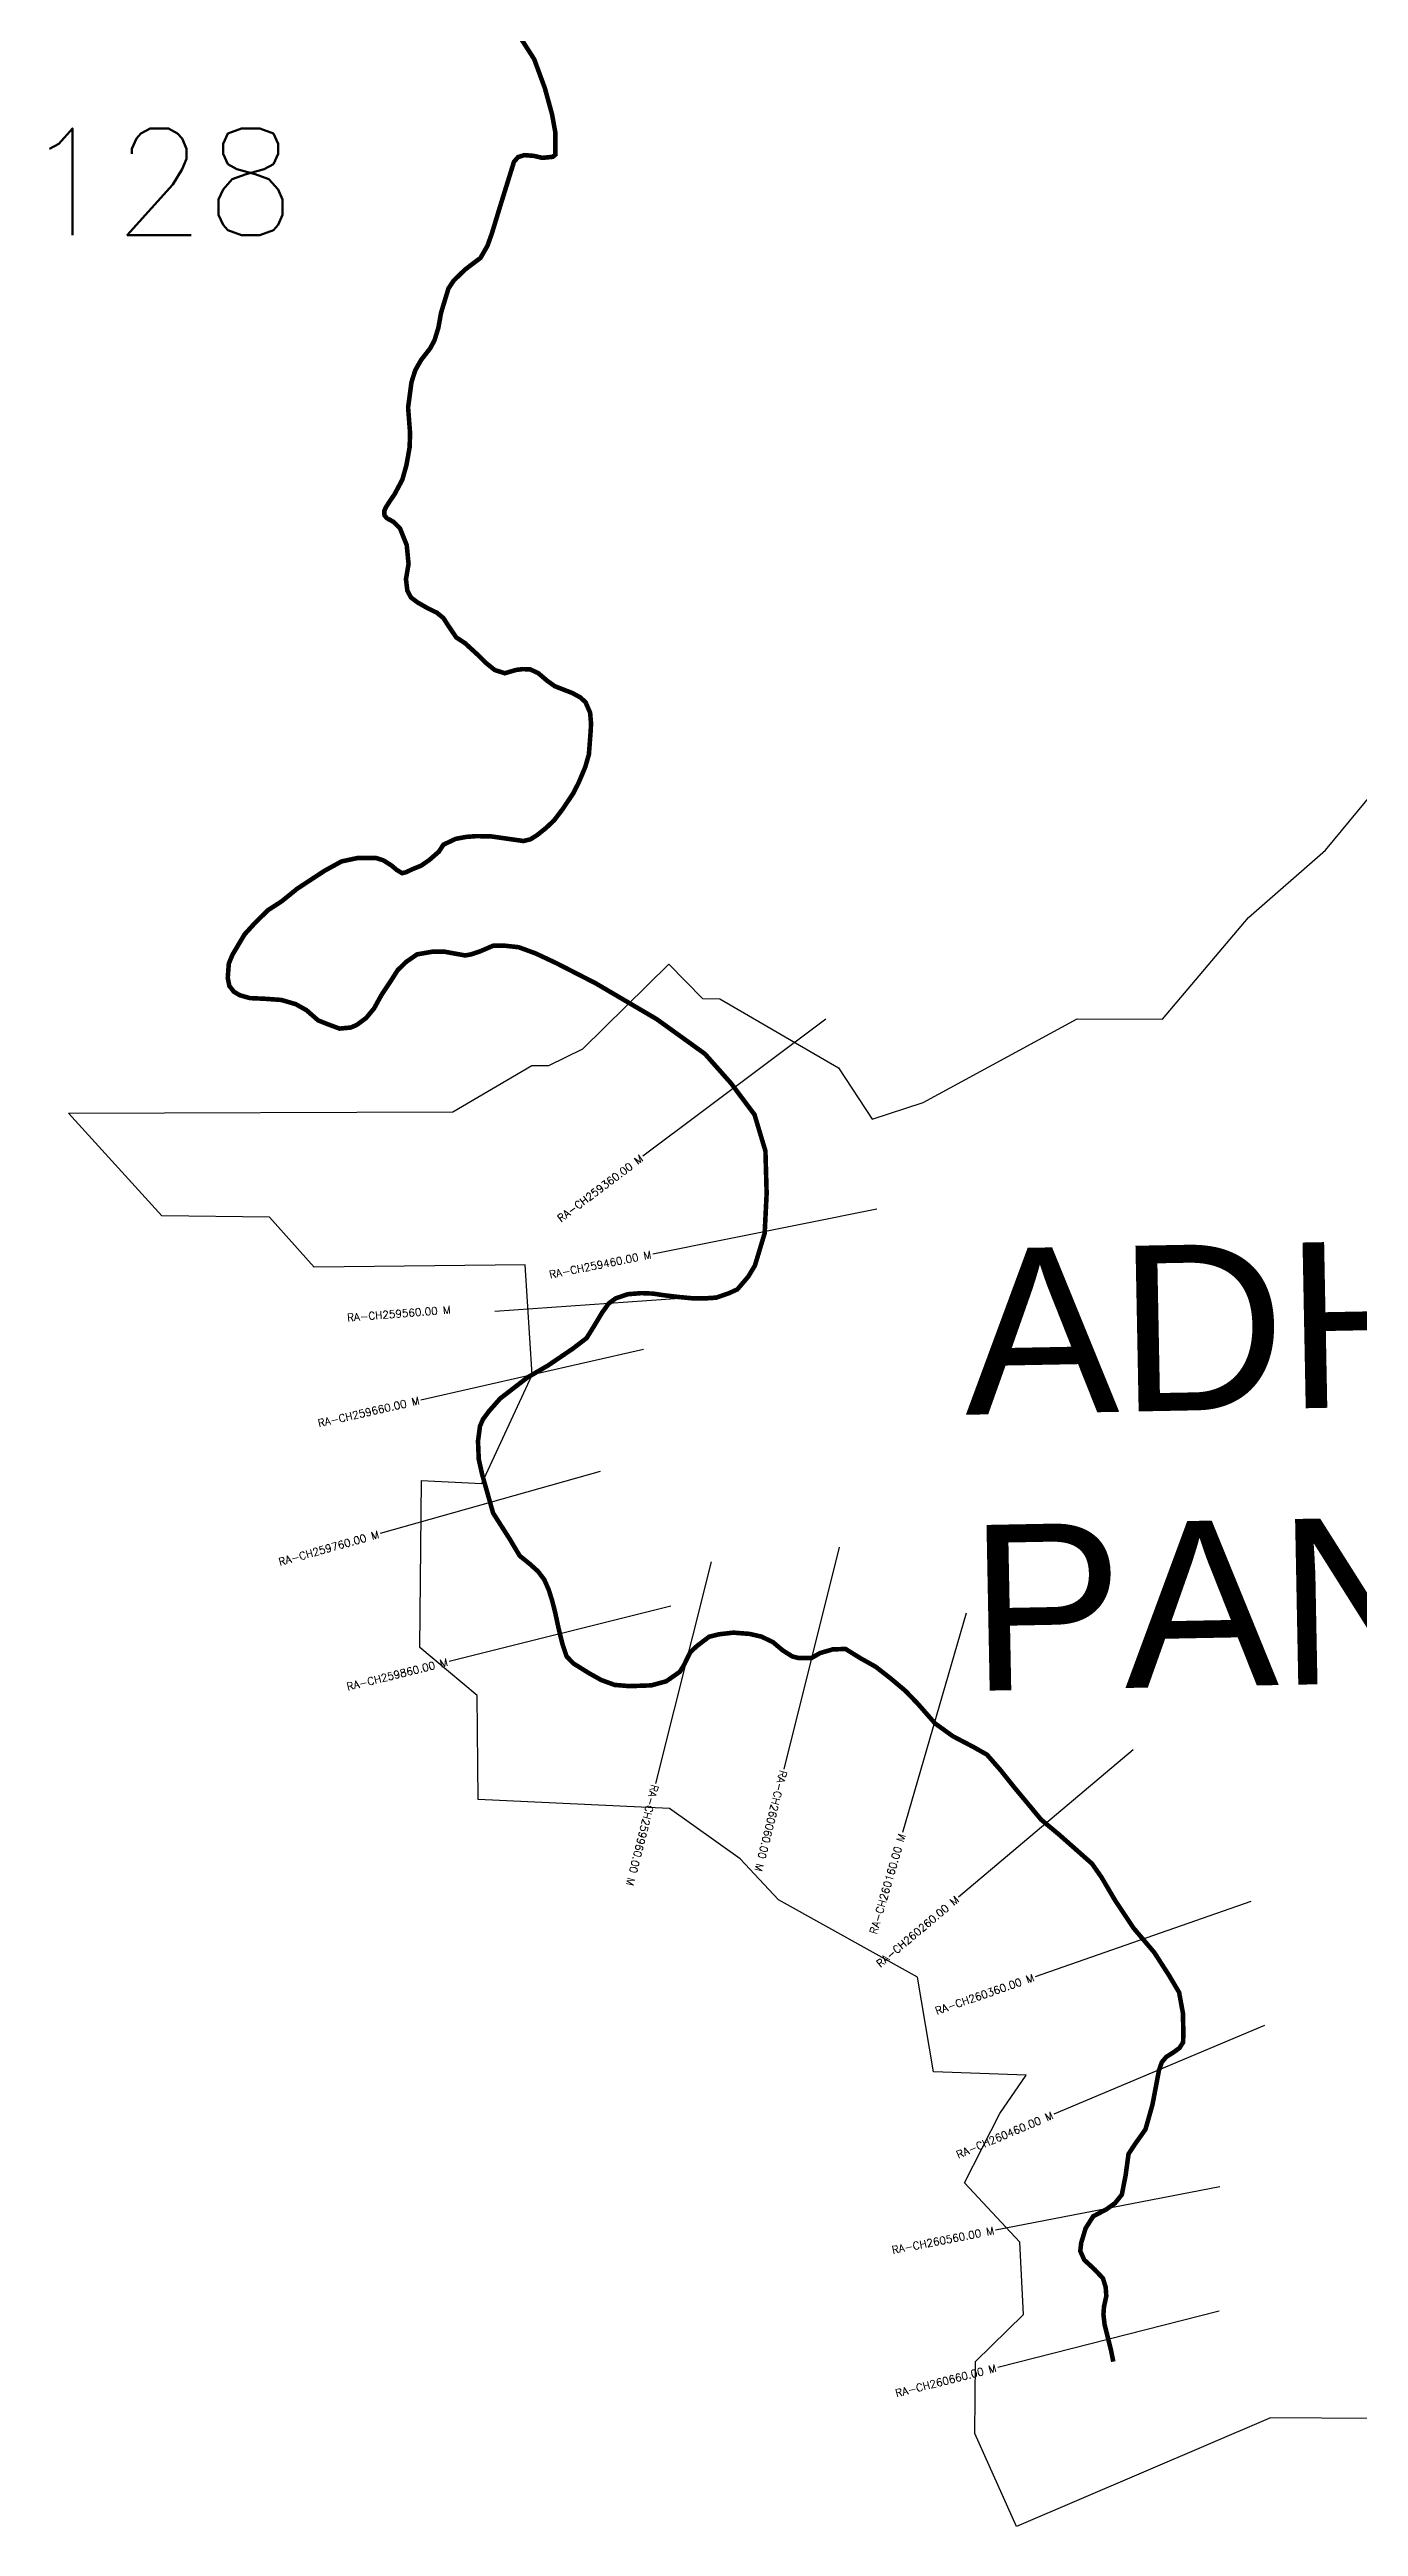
# Model space of a CAD drawing. Header units: metres. Extents: x 278777 to 280496, y 2035070 to 2038321.
# Drawn here: x 278777 to 279637, y 2035070 to 2036695 of the extents above; entities that cross this region are included whole.
import ezdxf
from ezdxf.enums import TextEntityAlignment as Align

# ---------------------------------------------------------------- set-up
doc = ezdxf.new("R2010")
doc.units = ezdxf.units.M
for name, color, linetype in [('CS', 134, 'Continuous'), ('CSMark', 6, 'Continuous'), ('NATURALLY PROTECTED', 3, 'Continuous'), ('VILLAGE NAME', 250, 'Continuous')]:
    doc.layers.add(name, color=color, linetype=linetype)
doc.styles.get("Standard").update_dxf_attribs({"font": 'simplex.shx'})

msp = doc.modelspace()

# ---------------------------------------------------------------- linework, layer by layer
at = {"color": 6, "flags": 128}
msp.add_lwpolyline([(279646, 2035140.7), (279578.9, 2035141.2), (279412.1, 2035069.9), (279384.6, 2035131), (279385.1, 2035178.3), (279416.6, 2035209.1), (279414.3, 2035256.5), (279378, 2035295.4), (279401.1, 2035341), (279418.4, 2035366), (279357.6, 2035368.2), (279347, 2035430.5), (279255.7, 2035481.2), (279230.6, 2035508.1), (279184.3, 2035541.2), (279058.6, 2035547.1), (279058, 2035615.2), (279020.2, 2035646.8), (279021.4, 2035756.3), (279061, 2035754.4), (279094, 2035825.7), (279089.5, 2035897.9), (278951, 2035896.3), (278921.7, 2035929.2), (278851, 2035930), (278789.6, 2035997.4), (279042, 2035998.3), (279093.8, 2036028.7), (279104.9, 2036028.6), (279127.4, 2036039.6), (279183.8, 2036095.1), (279205.9, 2036072.6), (279217.2, 2036072.5), (279295.1, 2036027.1), (279317.2, 2035993.4), (279350.8, 2036004.3), (279451.9, 2036059.4), (279507.9, 2036059), (279564.3, 2036125.7), (279615, 2036170), (279688.4, 2036258.9)], dxfattribs=at)
at = {"layer": 'CS'}
for p, q in [((279286.8, 2036059.1), (279166.8, 2035969.1)), ((279320.3, 2035934.3), (279173.2, 2035904.9)), ((279219.2, 2035877.7), (279069.5, 2035867.3)), ((279167.2, 2035842.4), (279020.9, 2035809.1)), ((279138.6, 2035762.3), (278994.2, 2035721.5)), ((279295.6, 2035712.5), (279259.3, 2035567)), ((279211.6, 2035703), (279175, 2035557.5)), ((279185.1, 2035673.8), (279039.5, 2035637.6)), ((279379.1, 2035669.3), (279337.2, 2035525.3)), ((279488.7, 2035579.5), (279374, 2035482.9)), ((279565.9, 2035480), (279424.2, 2035430.7)), ((279574.8, 2035398.8), (279436.6, 2035340.5)), ((279545.5, 2035292.9), (279398.2, 2035264.4)), ((279545, 2035211.2), (279399.7, 2035174.2))]:
    msp.add_line(p, q, dxfattribs=at)
at = {"layer": 'NATURALLY PROTECTED', "const_width": 3, "flags": 128}
msp.add_lwpolyline([(279081.9, 2036710.1), (279095.4, 2036689), (279102.4, 2036670), (279107.1, 2036652.9), (279109.3, 2036640.8), (279109.3, 2036626.4), (279107.7, 2036625), (279100.8, 2036624.3), (279095.2, 2036625.6), (279088.9, 2036626.1), (279084.8, 2036624.8), (279082.1, 2036621.7), (279073.6, 2036594.4), (279067.6, 2036574.7), (279064.7, 2036566.6), (279060.1, 2036558.6), (279053.8, 2036553.9), (279049.9, 2036550.9), (279042.5, 2036543.7), (279039.1, 2036538.6), (279034.2, 2036522.5), (279032.5, 2036512.9), (279029.9, 2036504.5), (279027.1, 2036499.3), (279021.1, 2036491.6), (279017.3, 2036484.9), (279014.8, 2036477), (279012.6, 2036460.5), (279013.9, 2036443.6), (279013.6, 2036434.4), (279011.5, 2036422.6), (279008.8, 2036413.1), (279003.8, 2036403.7), (279000.6, 2036399), (278997.9, 2036394.8), (278996.9, 2036392.4), (278997.1, 2036389.7), (278998.7, 2036387.8), (279003.1, 2036385.4), (279007.3, 2036381.1), (279011.7, 2036370.2), (279012.9, 2036357.8), (279011.2, 2036347.8), (279012.1, 2036340.3), (279014.5, 2036335.8), (279018.9, 2036332.5), (279025.2, 2036328.9), (279031.5, 2036325.8), (279035.8, 2036322.3), (279038.8, 2036317.6), (279044.2, 2036309.6), (279049.9, 2036305.9), (279059.3, 2036297.3), (279063.8, 2036292.8), (279069.5, 2036288.2), (279076.1, 2036286.1), (279083.7, 2036288.3), (279087.9, 2036288.8), (279092.8, 2036288.6), (279098, 2036286.2), (279104, 2036281.1), (279108.9, 2036277.6), (279114, 2036275.6), (279120.4, 2036273.1), (279125.7, 2036270.2), (279129.1, 2036267.1), (279132.1, 2036260.2), (279132.7, 2036253.3), (279132.5, 2036248.7), (279131.3, 2036232.8), (279128.9, 2036224.5), (279124.5, 2036214.1), (279120.9, 2036207.1), (279113.9, 2036196.7), (279108.5, 2036189.6), (279103.1, 2036184.5), (279097.2, 2036179.8), (279092.9, 2036177.1), (279088.3, 2036176), (279077, 2036177.6), (279067.3, 2036179), (279057.4, 2036179.2), (279050.8, 2036178.7), (279043.8, 2036177.4), (279035.8, 2036173.6), (279032.8, 2036169), (279026.5, 2036163.5), (279021.1, 2036159.8), (279015.2, 2036157.4), (279011.2, 2036155.5), (279008.7, 2036154.9), (279005.3, 2036156.9), (279001.6, 2036160), (278996.4, 2036163.3), (278991.4, 2036164.9), (278979.7, 2036164.9), (278968.9, 2036162.6), (278957.8, 2036156.5), (278939.8, 2036144.7), (278929.7, 2036136.5), (278920.6, 2036130.6), (278911.6, 2036121.7), (278905.3, 2036114.8), (278897.3, 2036101.4), (278894.9, 2036095.6), (278894.2, 2036086.2), (278895.2, 2036081), (278898.2, 2036077.1), (278902.1, 2036074.8), (278908.8, 2036072.9), (278918.1, 2036072.5), (278929.4, 2036071.7), (278938.9, 2036068.9), (278946, 2036064.9), (278953.5, 2036058.3), (278960, 2036055.7), (278967.6, 2036052.9), (278975, 2036053.6), (278978.9, 2036055.3), (278985.1, 2036059.9), (278990.3, 2036066.2), (278995.2, 2036075.1), (279001.4, 2036084.4), (279005.8, 2036091.3), (279011.5, 2036096.8), (279018.5, 2036101.6), (279028.8, 2036103.4), (279036.3, 2036103.4), (279041.8, 2036102.4), (279050.1, 2036100.9), (279053.9, 2036101.6), (279059.9, 2036103.6), (279068.5, 2036107.3), (279076.1, 2036107.3), (279085.2, 2036106.3), (279096.4, 2036102.2), (279109.8, 2036095.9), (279135.6, 2036082.7), (279175.8, 2036059.1), (279207.5, 2036036.3), (279224.7, 2036016.9), (279240, 2035996.5), (279247.2, 2035972.6), (279248, 2035944.7), (279246.7, 2035918.6), (279240.3, 2035897.4), (279235.9, 2035890.1), (279228.8, 2035881.8), (279223.4, 2035879.3), (279214.8, 2035876.3), (279208.4, 2035875.9), (279199.3, 2035875.9), (279189.9, 2035876.8), (279181.5, 2035877.8), (279173.2, 2035879), (279165.7, 2035879.3), (279156.9, 2035878.6), (279148.9, 2035875.9), (279144.3, 2035872.5), (279139.9, 2035866.4), (279134.7, 2035857.7), (279129.8, 2035849.8), (279120.8, 2035842.9), (279104.6, 2035831.9), (279090.9, 2035823.9), (279073.1, 2035810.2), (279065.6, 2035801.7), (279061.7, 2035796.4), (279059.8, 2035792), (279058.5, 2035782.2), (279059, 2035770.3), (279061.2, 2035760.4), (279068.4, 2035735), (279079.2, 2035718.1), (279085.9, 2035706.9), (279092.7, 2035701.4), (279097.9, 2035696.7), (279102, 2035691.3), (279104.9, 2035684.7), (279107.1, 2035677.8), (279109.1, 2035670), (279111.4, 2035659.3), (279114, 2035648.8), (279116.6, 2035641), (279121.1, 2035636.3), (279131.2, 2035630), (279139.4, 2035625.4), (279148.2, 2035622.2), (279158.1, 2035621.4), (279172.3, 2035621.9), (279182.1, 2035624.6), (279191, 2035630.8), (279193.5, 2035634.8), (279197.9, 2035643.7), (279202.2, 2035647.7), (279210.2, 2035653.8), (279216.6, 2035655.4), (279226.1, 2035656.5), (279236.7, 2035655.7), (279244.5, 2035653.9), (279252.1, 2035650.3), (279258.5, 2035644.9), (279264.8, 2035640.9), (279269.1, 2035639.8), (279277.3, 2035639.8), (279283.1, 2035643.1), (279291.3, 2035645.5), (279299.8, 2035645.8), (279309.6, 2035639.7), (279319.6, 2035634.1), (279329.6, 2035626.3), (279339.1, 2035618.3), (279347.1, 2035610), (279358.6, 2035596.9), (279370.3, 2035588.5), (279383.7, 2035581.5), (279392.7, 2035576.4), (279401.7, 2035566.1), (279410.4, 2035555.2), (279428.2, 2035533.8), (279440.2, 2035523.8), (279461.6, 2035504.9), (279467.7, 2035496.2), (279476.9, 2035480.6), (279488.9, 2035462.6), (279502.5, 2035446.6), (279512.3, 2035431.4), (279518.8, 2035420.4), (279521.3, 2035406.8), (279521.6, 2035393.4), (279521.4, 2035387.6), (279519, 2035383.9), (279515, 2035381), (279510.4, 2035378.1), (279507.5, 2035374.7), (279505.6, 2035369.4), (279501.3, 2035346.7), (279496.7, 2035330.5), (279490, 2035321.1), (279485.6, 2035314.4), (279483.7, 2035300.5), (279481.2, 2035287.7), (279476.7, 2035282.1), (279470.8, 2035277.9), (279462.4, 2035273.5), (279457.4, 2035265.6), (279454.5, 2035256), (279453.9, 2035250.7), (279456.5, 2035244.9), (279463.4, 2035238.5), (279468.8, 2035232.8), (279470.6, 2035226.9), (279471, 2035221.1), (279469.5, 2035214.3), (279469.1, 2035209.2), (279469.9, 2035202.3), (279474.1, 2035185.6), (279475.6, 2035178.1)], dxfattribs=at)

# ---------------------------------------------------------------- texts
at = {"insert": (278759.2, 2036643.6), "char_height": 70, "attachment_point": 1}
msp.add_mtext_dynamic_manual_height_columns('128', width=95.172, gutter_width=1, heights=[0], dxfattribs=at)
at = {"layer": 'CSMark'}
for s, rotation, p in [('RA-CH259360.00 M', 36.8834, (279166, 2035968.5)), ('RA-CH259460.00 M', 11.2946, (279172.2, 2035904.7)), ('RA-CH259660.00 M', 12.8467, (279019.9, 2035808.9)), ('RA-CH259760.00 M', 15.7642, (278993.3, 2035721.2)), ('RA-CH259860.00 M', 13.9726, (279038.5, 2035637.3)), ('RA-CH260160.00 M', 73.7664, (279336.9, 2035524.3)), ('RA-CH260260.00 M', 40.1087, (279373.2, 2035482.3)), ('RA-CH260360.00 M', 19.1842, (279423.3, 2035430.4)), ('RA-CH260460.00 M', 22.8868, (279435.7, 2035340.1)), ('RA-CH260560.00 M', 10.9815, (279397.2, 2035264.2)), ('RA-CH260660.00 M', 14.2685, (279398.7, 2035174))]:
    msp.add_text(s, height=5, rotation=rotation, dxfattribs=at).set_placement(p, align=Align.MIDDLE_RIGHT)
for s, rotation, p in [('RA-CH259560.00 M', 4.4412, (278972.6, 2035863.2)), ('RA-CH260060.00 M', 255.9649, (279259, 2035566)), ('RA-CH259960.00 M', 255.8559, (279174.7, 2035556.6))]:
    msp.add_text(s, height=5, rotation=rotation, dxfattribs=at).set_placement(p, align=Align.MIDDLE_LEFT)
at = {"layer": 'VILLAGE NAME', "insert": (279376.4, 2035908.2), "char_height": 108.748, "attachment_point": 1, "rotation": 1.1028}
msp.add_mtext_dynamic_manual_height_columns('{\\fArial|b0|i0|c0|p34;ADHI PANGOLE}', width=726.929, gutter_width=543.7, heights=[0], dxfattribs=at)

doc.saveas('drawing.dxf')
